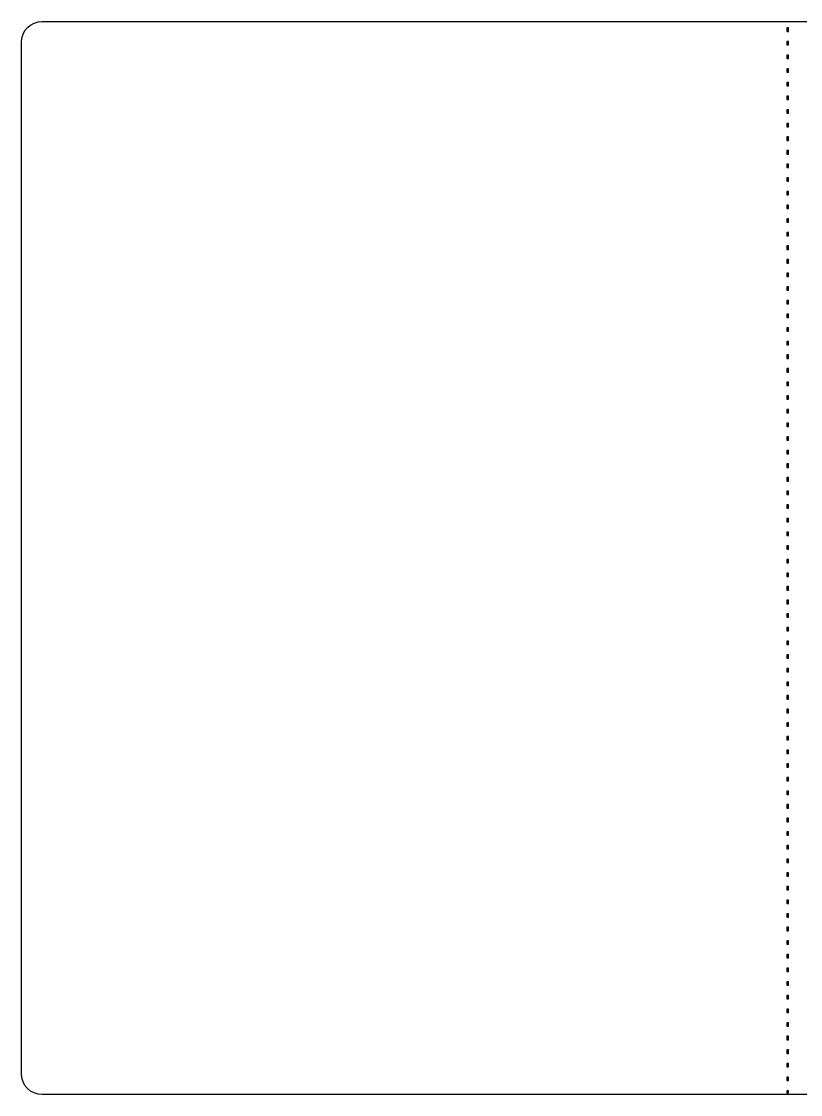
# Model space of a CAD drawing. Header units: centimetres. Extents: x -11.9 to 11.9, y -8.3 to 8.3.
# Drawn here: x -11.91 to 0.2, y -8.33 to 8.33 of the extents above; entities that cross this region are included whole.
import ezdxf

# ---------------------------------------------------------------- set-up
doc = ezdxf.new("R2010")
doc.units = ezdxf.units.CM
doc.header["$MEASUREMENT"] = 0
doc.layers.add('Layer 1', color=7, linetype='Continuous')

msp = doc.modelspace()

# ---------------------------------------------------------------- linework, layer by layer
at = {"layer": 'Layer 1', "color": 42, "lineweight": 25}
for points, knots in [([(-11.58379, 8.33438), (-11.76268, 8.33438), (-11.90625, 8.18998), (-11.90625, 8.01109), (-11.90625, 8.01109), (-11.90625, 8.01109), (-11.90625, -8.01191), (-11.90625, -8.01191), (-11.90625, -8.01191), (-11.90625, -8.1908), (-11.76268, -8.33437), (-11.58379, -8.33437), (-11.58379, -8.33437), (-11.58379, -8.33437), (11.58296, -8.33437), (11.58296, -8.33437), (11.58296, -8.33437), (11.76186, -8.33437), (11.90625, -8.19081), (11.90625, -8.01191), (11.90625, -8.01191), (11.90625, -8.01191), (11.90625, 8.01109), (11.90625, 8.01109), (11.90625, 8.01109), (11.90625, 8.18998), (11.76186, 8.33438), (11.58296, 8.33438), (11.58296, 8.33438), (11.58296, 8.33438), (-11.58379, 8.33438), (-11.58379, 8.33438)], [0, 0, 0, 0, 0.11111111, 0.11111111, 0.11111111, 0.11111111, 0.22222222, 0.22222222, 0.22222222, 0.22222222, 0.33333333, 0.33333333, 0.33333333, 0.33333333, 0.44444444, 0.44444444, 0.44444444, 0.44444444, 0.55555556, 0.55555556, 0.55555556, 0.55555556, 0.66666667, 0.66666667, 0.66666667, 0.66666667, 0.77777778, 0.77777778, 0.77777778, 0.77777778, 1, 1, 1, 1]), ([(-0.01323, 8.2335), (-0.01323, 8.2335), (0.01323, 8.2335), (0.01323, 8.2335), (0.01323, 8.2335), (0.01323, 8.2335), (0.01323, 8.18058), (0.01323, 8.18058), (0.01323, 8.18058), (0.01323, 8.18058), (-0.01323, 8.18058), (-0.01323, 8.18058), (-0.01323, 8.18058), (-0.01323, 8.18058), (-0.01323, 8.2335), (-0.01323, 8.2335)], [0, 0, 0, 0, 0.2, 0.2, 0.2, 0.2, 0.4, 0.4, 0.4, 0.4, 0.6, 0.6, 0.6, 0.6, 1, 1, 1, 1]), ([(-0.01323, 8.02184), (-0.01323, 8.02184), (0.01323, 8.02184), (0.01323, 8.02184), (0.01323, 8.02184), (0.01323, 8.02184), (0.01323, 7.96892), (0.01323, 7.96892), (0.01323, 7.96892), (0.01323, 7.96892), (-0.01323, 7.96892), (-0.01323, 7.96892), (-0.01323, 7.96892), (-0.01323, 7.96892), (-0.01323, 8.02184), (-0.01323, 8.02184)], [0, 0, 0, 0, 0.2, 0.2, 0.2, 0.2, 0.4, 0.4, 0.4, 0.4, 0.6, 0.6, 0.6, 0.6, 1, 1, 1, 1]), ([(-0.01323, 7.81017), (-0.01323, 7.81017), (0.01323, 7.81017), (0.01323, 7.81017), (0.01323, 7.81017), (0.01323, 7.81017), (0.01323, 7.75725), (0.01323, 7.75725), (0.01323, 7.75725), (0.01323, 7.75725), (-0.01323, 7.75725), (-0.01323, 7.75725), (-0.01323, 7.75725), (-0.01323, 7.75725), (-0.01323, 7.81017), (-0.01323, 7.81017)], [0, 0, 0, 0, 0.2, 0.2, 0.2, 0.2, 0.4, 0.4, 0.4, 0.4, 0.6, 0.6, 0.6, 0.6, 1, 1, 1, 1]), ([(-0.01323, 7.5985), (-0.01323, 7.5985), (0.01323, 7.5985), (0.01323, 7.5985), (0.01323, 7.5985), (0.01323, 7.5985), (0.01323, 7.54558), (0.01323, 7.54558), (0.01323, 7.54558), (0.01323, 7.54558), (-0.01323, 7.54558), (-0.01323, 7.54558), (-0.01323, 7.54558), (-0.01323, 7.54558), (-0.01323, 7.5985), (-0.01323, 7.5985)], [0, 0, 0, 0, 0.2, 0.2, 0.2, 0.2, 0.4, 0.4, 0.4, 0.4, 0.6, 0.6, 0.6, 0.6, 1, 1, 1, 1]), ([(-0.01323, 7.38684), (-0.01323, 7.38684), (0.01323, 7.38684), (0.01323, 7.38684), (0.01323, 7.38684), (0.01323, 7.38684), (0.01323, 7.33392), (0.01323, 7.33392), (0.01323, 7.33392), (0.01323, 7.33392), (-0.01323, 7.33392), (-0.01323, 7.33392), (-0.01323, 7.33392), (-0.01323, 7.33392), (-0.01323, 7.38684), (-0.01323, 7.38684)], [0, 0, 0, 0, 0.2, 0.2, 0.2, 0.2, 0.4, 0.4, 0.4, 0.4, 0.6, 0.6, 0.6, 0.6, 1, 1, 1, 1]), ([(-0.01323, 7.17517), (-0.01323, 7.17517), (0.01323, 7.17517), (0.01323, 7.17517), (0.01323, 7.17517), (0.01323, 7.17517), (0.01323, 7.12225), (0.01323, 7.12225), (0.01323, 7.12225), (0.01323, 7.12225), (-0.01323, 7.12225), (-0.01323, 7.12225), (-0.01323, 7.12225), (-0.01323, 7.12225), (-0.01323, 7.17517), (-0.01323, 7.17517)], [0, 0, 0, 0, 0.2, 0.2, 0.2, 0.2, 0.4, 0.4, 0.4, 0.4, 0.6, 0.6, 0.6, 0.6, 1, 1, 1, 1]), ([(-0.01323, 6.9635), (-0.01323, 6.9635), (0.01323, 6.9635), (0.01323, 6.9635), (0.01323, 6.9635), (0.01323, 6.9635), (0.01323, 6.91058), (0.01323, 6.91058), (0.01323, 6.91058), (0.01323, 6.91058), (-0.01323, 6.91058), (-0.01323, 6.91058), (-0.01323, 6.91058), (-0.01323, 6.91058), (-0.01323, 6.9635), (-0.01323, 6.9635)], [0, 0, 0, 0, 0.2, 0.2, 0.2, 0.2, 0.4, 0.4, 0.4, 0.4, 0.6, 0.6, 0.6, 0.6, 1, 1, 1, 1]), ([(-0.01323, 6.75184), (-0.01323, 6.75184), (0.01323, 6.75184), (0.01323, 6.75184), (0.01323, 6.75184), (0.01323, 6.75184), (0.01323, 6.69892), (0.01323, 6.69892), (0.01323, 6.69892), (0.01323, 6.69892), (-0.01323, 6.69892), (-0.01323, 6.69892), (-0.01323, 6.69892), (-0.01323, 6.69892), (-0.01323, 6.75184), (-0.01323, 6.75184)], [0, 0, 0, 0, 0.2, 0.2, 0.2, 0.2, 0.4, 0.4, 0.4, 0.4, 0.6, 0.6, 0.6, 0.6, 1, 1, 1, 1]), ([(-0.01323, 6.54017), (-0.01323, 6.54017), (0.01323, 6.54017), (0.01323, 6.54017), (0.01323, 6.54017), (0.01323, 6.54017), (0.01323, 6.48725), (0.01323, 6.48725), (0.01323, 6.48725), (0.01323, 6.48725), (-0.01323, 6.48725), (-0.01323, 6.48725), (-0.01323, 6.48725), (-0.01323, 6.48725), (-0.01323, 6.54017), (-0.01323, 6.54017)], [0, 0, 0, 0, 0.2, 0.2, 0.2, 0.2, 0.4, 0.4, 0.4, 0.4, 0.6, 0.6, 0.6, 0.6, 1, 1, 1, 1]), ([(-0.01323, 6.3285), (-0.01323, 6.3285), (0.01323, 6.3285), (0.01323, 6.3285), (0.01323, 6.3285), (0.01323, 6.3285), (0.01323, 6.27558), (0.01323, 6.27558), (0.01323, 6.27558), (0.01323, 6.27558), (-0.01323, 6.27558), (-0.01323, 6.27558), (-0.01323, 6.27558), (-0.01323, 6.27558), (-0.01323, 6.3285), (-0.01323, 6.3285)], [0, 0, 0, 0, 0.2, 0.2, 0.2, 0.2, 0.4, 0.4, 0.4, 0.4, 0.6, 0.6, 0.6, 0.6, 1, 1, 1, 1]), ([(-0.01323, 6.11684), (-0.01323, 6.11684), (0.01323, 6.11684), (0.01323, 6.11684), (0.01323, 6.11684), (0.01323, 6.11684), (0.01323, 6.06392), (0.01323, 6.06392), (0.01323, 6.06392), (0.01323, 6.06392), (-0.01323, 6.06392), (-0.01323, 6.06392), (-0.01323, 6.06392), (-0.01323, 6.06392), (-0.01323, 6.11684), (-0.01323, 6.11684)], [0, 0, 0, 0, 0.2, 0.2, 0.2, 0.2, 0.4, 0.4, 0.4, 0.4, 0.6, 0.6, 0.6, 0.6, 1, 1, 1, 1]), ([(-0.01323, 5.90517), (-0.01323, 5.90517), (0.01323, 5.90517), (0.01323, 5.90517), (0.01323, 5.90517), (0.01323, 5.90517), (0.01323, 5.85225), (0.01323, 5.85225), (0.01323, 5.85225), (0.01323, 5.85225), (-0.01323, 5.85225), (-0.01323, 5.85225), (-0.01323, 5.85225), (-0.01323, 5.85225), (-0.01323, 5.90517), (-0.01323, 5.90517)], [0, 0, 0, 0, 0.2, 0.2, 0.2, 0.2, 0.4, 0.4, 0.4, 0.4, 0.6, 0.6, 0.6, 0.6, 1, 1, 1, 1]), ([(-0.01323, 5.6935), (-0.01323, 5.6935), (0.01323, 5.6935), (0.01323, 5.6935), (0.01323, 5.6935), (0.01323, 5.6935), (0.01323, 5.64058), (0.01323, 5.64058), (0.01323, 5.64058), (0.01323, 5.64058), (-0.01323, 5.64058), (-0.01323, 5.64058), (-0.01323, 5.64058), (-0.01323, 5.64058), (-0.01323, 5.6935), (-0.01323, 5.6935)], [0, 0, 0, 0, 0.2, 0.2, 0.2, 0.2, 0.4, 0.4, 0.4, 0.4, 0.6, 0.6, 0.6, 0.6, 1, 1, 1, 1]), ([(-0.01323, 5.48184), (-0.01323, 5.48184), (0.01323, 5.48184), (0.01323, 5.48184), (0.01323, 5.48184), (0.01323, 5.48184), (0.01323, 5.42892), (0.01323, 5.42892), (0.01323, 5.42892), (0.01323, 5.42892), (-0.01323, 5.42892), (-0.01323, 5.42892), (-0.01323, 5.42892), (-0.01323, 5.42892), (-0.01323, 5.48184), (-0.01323, 5.48184)], [0, 0, 0, 0, 0.2, 0.2, 0.2, 0.2, 0.4, 0.4, 0.4, 0.4, 0.6, 0.6, 0.6, 0.6, 1, 1, 1, 1]), ([(-0.01323, 5.27017), (-0.01323, 5.27017), (0.01323, 5.27017), (0.01323, 5.27017), (0.01323, 5.27017), (0.01323, 5.27017), (0.01323, 5.21725), (0.01323, 5.21725), (0.01323, 5.21725), (0.01323, 5.21725), (-0.01323, 5.21725), (-0.01323, 5.21725), (-0.01323, 5.21725), (-0.01323, 5.21725), (-0.01323, 5.27017), (-0.01323, 5.27017)], [0, 0, 0, 0, 0.2, 0.2, 0.2, 0.2, 0.4, 0.4, 0.4, 0.4, 0.6, 0.6, 0.6, 0.6, 1, 1, 1, 1]), ([(-0.01323, 5.0585), (-0.01323, 5.0585), (0.01323, 5.0585), (0.01323, 5.0585), (0.01323, 5.0585), (0.01323, 5.0585), (0.01323, 5.00558), (0.01323, 5.00558), (0.01323, 5.00558), (0.01323, 5.00558), (-0.01323, 5.00558), (-0.01323, 5.00558), (-0.01323, 5.00558), (-0.01323, 5.00558), (-0.01323, 5.0585), (-0.01323, 5.0585)], [0, 0, 0, 0, 0.2, 0.2, 0.2, 0.2, 0.4, 0.4, 0.4, 0.4, 0.6, 0.6, 0.6, 0.6, 1, 1, 1, 1]), ([(-0.01323, 4.84684), (-0.01323, 4.84684), (0.01323, 4.84684), (0.01323, 4.84684), (0.01323, 4.84684), (0.01323, 4.84684), (0.01323, 4.79392), (0.01323, 4.79392), (0.01323, 4.79392), (0.01323, 4.79392), (-0.01323, 4.79392), (-0.01323, 4.79392), (-0.01323, 4.79392), (-0.01323, 4.79392), (-0.01323, 4.84684), (-0.01323, 4.84684)], [0, 0, 0, 0, 0.2, 0.2, 0.2, 0.2, 0.4, 0.4, 0.4, 0.4, 0.6, 0.6, 0.6, 0.6, 1, 1, 1, 1]), ([(-0.01323, 4.63517), (-0.01323, 4.63517), (0.01323, 4.63517), (0.01323, 4.63517), (0.01323, 4.63517), (0.01323, 4.63517), (0.01323, 4.58225), (0.01323, 4.58225), (0.01323, 4.58225), (0.01323, 4.58225), (-0.01323, 4.58225), (-0.01323, 4.58225), (-0.01323, 4.58225), (-0.01323, 4.58225), (-0.01323, 4.63517), (-0.01323, 4.63517)], [0, 0, 0, 0, 0.2, 0.2, 0.2, 0.2, 0.4, 0.4, 0.4, 0.4, 0.6, 0.6, 0.6, 0.6, 1, 1, 1, 1]), ([(-0.01323, 4.4235), (-0.01323, 4.4235), (0.01323, 4.4235), (0.01323, 4.4235), (0.01323, 4.4235), (0.01323, 4.4235), (0.01323, 4.37058), (0.01323, 4.37058), (0.01323, 4.37058), (0.01323, 4.37058), (-0.01323, 4.37058), (-0.01323, 4.37058), (-0.01323, 4.37058), (-0.01323, 4.37058), (-0.01323, 4.4235), (-0.01323, 4.4235)], [0, 0, 0, 0, 0.2, 0.2, 0.2, 0.2, 0.4, 0.4, 0.4, 0.4, 0.6, 0.6, 0.6, 0.6, 1, 1, 1, 1]), ([(-0.01323, 4.21184), (-0.01323, 4.21184), (0.01323, 4.21184), (0.01323, 4.21184), (0.01323, 4.21184), (0.01323, 4.21184), (0.01323, 4.15892), (0.01323, 4.15892), (0.01323, 4.15892), (0.01323, 4.15892), (-0.01323, 4.15892), (-0.01323, 4.15892), (-0.01323, 4.15892), (-0.01323, 4.15892), (-0.01323, 4.21184), (-0.01323, 4.21184)], [0, 0, 0, 0, 0.2, 0.2, 0.2, 0.2, 0.4, 0.4, 0.4, 0.4, 0.6, 0.6, 0.6, 0.6, 1, 1, 1, 1]), ([(-0.01323, 4.00017), (-0.01323, 4.00017), (0.01323, 4.00017), (0.01323, 4.00017), (0.01323, 4.00017), (0.01323, 4.00017), (0.01323, 3.94725), (0.01323, 3.94725), (0.01323, 3.94725), (0.01323, 3.94725), (-0.01323, 3.94725), (-0.01323, 3.94725), (-0.01323, 3.94725), (-0.01323, 3.94725), (-0.01323, 4.00017), (-0.01323, 4.00017)], [0, 0, 0, 0, 0.2, 0.2, 0.2, 0.2, 0.4, 0.4, 0.4, 0.4, 0.6, 0.6, 0.6, 0.6, 1, 1, 1, 1]), ([(-0.01323, 3.7885), (-0.01323, 3.7885), (0.01323, 3.7885), (0.01323, 3.7885), (0.01323, 3.7885), (0.01323, 3.7885), (0.01323, 3.73558), (0.01323, 3.73558), (0.01323, 3.73558), (0.01323, 3.73558), (-0.01323, 3.73558), (-0.01323, 3.73558), (-0.01323, 3.73558), (-0.01323, 3.73558), (-0.01323, 3.7885), (-0.01323, 3.7885)], [0, 0, 0, 0, 0.2, 0.2, 0.2, 0.2, 0.4, 0.4, 0.4, 0.4, 0.6, 0.6, 0.6, 0.6, 1, 1, 1, 1]), ([(-0.01323, 3.57684), (-0.01323, 3.57684), (0.01323, 3.57684), (0.01323, 3.57684), (0.01323, 3.57684), (0.01323, 3.57684), (0.01323, 3.52392), (0.01323, 3.52392), (0.01323, 3.52392), (0.01323, 3.52392), (-0.01323, 3.52392), (-0.01323, 3.52392), (-0.01323, 3.52392), (-0.01323, 3.52392), (-0.01323, 3.57684), (-0.01323, 3.57684)], [0, 0, 0, 0, 0.2, 0.2, 0.2, 0.2, 0.4, 0.4, 0.4, 0.4, 0.6, 0.6, 0.6, 0.6, 1, 1, 1, 1]), ([(-0.01323, 3.36517), (-0.01323, 3.36517), (0.01323, 3.36517), (0.01323, 3.36517), (0.01323, 3.36517), (0.01323, 3.36517), (0.01323, 3.31225), (0.01323, 3.31225), (0.01323, 3.31225), (0.01323, 3.31225), (-0.01323, 3.31225), (-0.01323, 3.31225), (-0.01323, 3.31225), (-0.01323, 3.31225), (-0.01323, 3.36517), (-0.01323, 3.36517)], [0, 0, 0, 0, 0.2, 0.2, 0.2, 0.2, 0.4, 0.4, 0.4, 0.4, 0.6, 0.6, 0.6, 0.6, 1, 1, 1, 1]), ([(-0.01323, 3.1535), (-0.01323, 3.1535), (0.01323, 3.1535), (0.01323, 3.1535), (0.01323, 3.1535), (0.01323, 3.1535), (0.01323, 3.10058), (0.01323, 3.10058), (0.01323, 3.10058), (0.01323, 3.10058), (-0.01323, 3.10058), (-0.01323, 3.10058), (-0.01323, 3.10058), (-0.01323, 3.10058), (-0.01323, 3.1535), (-0.01323, 3.1535)], [0, 0, 0, 0, 0.2, 0.2, 0.2, 0.2, 0.4, 0.4, 0.4, 0.4, 0.6, 0.6, 0.6, 0.6, 1, 1, 1, 1]), ([(-0.01323, 2.94184), (-0.01323, 2.94184), (0.01323, 2.94184), (0.01323, 2.94184), (0.01323, 2.94184), (0.01323, 2.94184), (0.01323, 2.88892), (0.01323, 2.88892), (0.01323, 2.88892), (0.01323, 2.88892), (-0.01323, 2.88892), (-0.01323, 2.88892), (-0.01323, 2.88892), (-0.01323, 2.88892), (-0.01323, 2.94184), (-0.01323, 2.94184)], [0, 0, 0, 0, 0.2, 0.2, 0.2, 0.2, 0.4, 0.4, 0.4, 0.4, 0.6, 0.6, 0.6, 0.6, 1, 1, 1, 1]), ([(-0.01323, 2.73017), (-0.01323, 2.73017), (0.01323, 2.73017), (0.01323, 2.73017), (0.01323, 2.73017), (0.01323, 2.73017), (0.01323, 2.67725), (0.01323, 2.67725), (0.01323, 2.67725), (0.01323, 2.67725), (-0.01323, 2.67725), (-0.01323, 2.67725), (-0.01323, 2.67725), (-0.01323, 2.67725), (-0.01323, 2.73017), (-0.01323, 2.73017)], [0, 0, 0, 0, 0.2, 0.2, 0.2, 0.2, 0.4, 0.4, 0.4, 0.4, 0.6, 0.6, 0.6, 0.6, 1, 1, 1, 1]), ([(-0.01323, 2.5185), (-0.01323, 2.5185), (0.01323, 2.5185), (0.01323, 2.5185), (0.01323, 2.5185), (0.01323, 2.5185), (0.01323, 2.46558), (0.01323, 2.46558), (0.01323, 2.46558), (0.01323, 2.46558), (-0.01323, 2.46558), (-0.01323, 2.46558), (-0.01323, 2.46558), (-0.01323, 2.46558), (-0.01323, 2.5185), (-0.01323, 2.5185)], [0, 0, 0, 0, 0.2, 0.2, 0.2, 0.2, 0.4, 0.4, 0.4, 0.4, 0.6, 0.6, 0.6, 0.6, 1, 1, 1, 1]), ([(-0.01323, 2.30684), (-0.01323, 2.30684), (0.01323, 2.30684), (0.01323, 2.30684), (0.01323, 2.30684), (0.01323, 2.30684), (0.01323, 2.25392), (0.01323, 2.25392), (0.01323, 2.25392), (0.01323, 2.25392), (-0.01323, 2.25392), (-0.01323, 2.25392), (-0.01323, 2.25392), (-0.01323, 2.25392), (-0.01323, 2.30684), (-0.01323, 2.30684)], [0, 0, 0, 0, 0.2, 0.2, 0.2, 0.2, 0.4, 0.4, 0.4, 0.4, 0.6, 0.6, 0.6, 0.6, 1, 1, 1, 1]), ([(-0.01323, 2.09517), (-0.01323, 2.09517), (0.01323, 2.09517), (0.01323, 2.09517), (0.01323, 2.09517), (0.01323, 2.09517), (0.01323, 2.04225), (0.01323, 2.04225), (0.01323, 2.04225), (0.01323, 2.04225), (-0.01323, 2.04225), (-0.01323, 2.04225), (-0.01323, 2.04225), (-0.01323, 2.04225), (-0.01323, 2.09517), (-0.01323, 2.09517)], [0, 0, 0, 0, 0.2, 0.2, 0.2, 0.2, 0.4, 0.4, 0.4, 0.4, 0.6, 0.6, 0.6, 0.6, 1, 1, 1, 1]), ([(-0.01323, 1.8835), (-0.01323, 1.8835), (0.01323, 1.8835), (0.01323, 1.8835), (0.01323, 1.8835), (0.01323, 1.8835), (0.01323, 1.83058), (0.01323, 1.83058), (0.01323, 1.83058), (0.01323, 1.83058), (-0.01323, 1.83058), (-0.01323, 1.83058), (-0.01323, 1.83058), (-0.01323, 1.83058), (-0.01323, 1.8835), (-0.01323, 1.8835)], [0, 0, 0, 0, 0.2, 0.2, 0.2, 0.2, 0.4, 0.4, 0.4, 0.4, 0.6, 0.6, 0.6, 0.6, 1, 1, 1, 1]), ([(-0.01323, 1.67184), (-0.01323, 1.67184), (0.01323, 1.67184), (0.01323, 1.67184), (0.01323, 1.67184), (0.01323, 1.67184), (0.01323, 1.61892), (0.01323, 1.61892), (0.01323, 1.61892), (0.01323, 1.61892), (-0.01323, 1.61892), (-0.01323, 1.61892), (-0.01323, 1.61892), (-0.01323, 1.61892), (-0.01323, 1.67184), (-0.01323, 1.67184)], [0, 0, 0, 0, 0.2, 0.2, 0.2, 0.2, 0.4, 0.4, 0.4, 0.4, 0.6, 0.6, 0.6, 0.6, 1, 1, 1, 1]), ([(-0.01323, 1.46017), (-0.01323, 1.46017), (0.01323, 1.46017), (0.01323, 1.46017), (0.01323, 1.46017), (0.01323, 1.46017), (0.01323, 1.40725), (0.01323, 1.40725), (0.01323, 1.40725), (0.01323, 1.40725), (-0.01323, 1.40725), (-0.01323, 1.40725), (-0.01323, 1.40725), (-0.01323, 1.40725), (-0.01323, 1.46017), (-0.01323, 1.46017)], [0, 0, 0, 0, 0.2, 0.2, 0.2, 0.2, 0.4, 0.4, 0.4, 0.4, 0.6, 0.6, 0.6, 0.6, 1, 1, 1, 1]), ([(-0.01323, 1.2485), (-0.01323, 1.2485), (0.01323, 1.2485), (0.01323, 1.2485), (0.01323, 1.2485), (0.01323, 1.2485), (0.01323, 1.19558), (0.01323, 1.19558), (0.01323, 1.19558), (0.01323, 1.19558), (-0.01323, 1.19558), (-0.01323, 1.19558), (-0.01323, 1.19558), (-0.01323, 1.19558), (-0.01323, 1.2485), (-0.01323, 1.2485)], [0, 0, 0, 0, 0.2, 0.2, 0.2, 0.2, 0.4, 0.4, 0.4, 0.4, 0.6, 0.6, 0.6, 0.6, 1, 1, 1, 1]), ([(-0.01323, 1.03684), (-0.01323, 1.03684), (0.01323, 1.03684), (0.01323, 1.03684), (0.01323, 1.03684), (0.01323, 1.03684), (0.01323, 0.98392), (0.01323, 0.98392), (0.01323, 0.98392), (0.01323, 0.98392), (-0.01323, 0.98392), (-0.01323, 0.98392), (-0.01323, 0.98392), (-0.01323, 0.98392), (-0.01323, 1.03684), (-0.01323, 1.03684)], [0, 0, 0, 0, 0.2, 0.2, 0.2, 0.2, 0.4, 0.4, 0.4, 0.4, 0.6, 0.6, 0.6, 0.6, 1, 1, 1, 1]), ([(-0.01323, 0.82517), (-0.01323, 0.82517), (0.01323, 0.82517), (0.01323, 0.82517), (0.01323, 0.82517), (0.01323, 0.82517), (0.01323, 0.77225), (0.01323, 0.77225), (0.01323, 0.77225), (0.01323, 0.77225), (-0.01323, 0.77225), (-0.01323, 0.77225), (-0.01323, 0.77225), (-0.01323, 0.77225), (-0.01323, 0.82517), (-0.01323, 0.82517)], [0, 0, 0, 0, 0.2, 0.2, 0.2, 0.2, 0.4, 0.4, 0.4, 0.4, 0.6, 0.6, 0.6, 0.6, 1, 1, 1, 1]), ([(-0.01323, 0.6135), (-0.01323, 0.6135), (0.01323, 0.6135), (0.01323, 0.6135), (0.01323, 0.6135), (0.01323, 0.6135), (0.01323, 0.56058), (0.01323, 0.56058), (0.01323, 0.56058), (0.01323, 0.56058), (-0.01323, 0.56058), (-0.01323, 0.56058), (-0.01323, 0.56058), (-0.01323, 0.56058), (-0.01323, 0.6135), (-0.01323, 0.6135)], [0, 0, 0, 0, 0.2, 0.2, 0.2, 0.2, 0.4, 0.4, 0.4, 0.4, 0.6, 0.6, 0.6, 0.6, 1, 1, 1, 1]), ([(-0.01323, 0.40184), (-0.01323, 0.40184), (0.01323, 0.40184), (0.01323, 0.40184), (0.01323, 0.40184), (0.01323, 0.40184), (0.01323, 0.34892), (0.01323, 0.34892), (0.01323, 0.34892), (0.01323, 0.34892), (-0.01323, 0.34892), (-0.01323, 0.34892), (-0.01323, 0.34892), (-0.01323, 0.34892), (-0.01323, 0.40184), (-0.01323, 0.40184)], [0, 0, 0, 0, 0.2, 0.2, 0.2, 0.2, 0.4, 0.4, 0.4, 0.4, 0.6, 0.6, 0.6, 0.6, 1, 1, 1, 1]), ([(-0.01323, 0.19017), (-0.01323, 0.19017), (0.01323, 0.19017), (0.01323, 0.19017), (0.01323, 0.19017), (0.01323, 0.19017), (0.01323, 0.13725), (0.01323, 0.13725), (0.01323, 0.13725), (0.01323, 0.13725), (-0.01323, 0.13725), (-0.01323, 0.13725), (-0.01323, 0.13725), (-0.01323, 0.13725), (-0.01323, 0.19017), (-0.01323, 0.19017)], [0, 0, 0, 0, 0.2, 0.2, 0.2, 0.2, 0.4, 0.4, 0.4, 0.4, 0.6, 0.6, 0.6, 0.6, 1, 1, 1, 1]), ([(-0.01323, -0.0215), (-0.01323, -0.0215), (0.01323, -0.0215), (0.01323, -0.0215), (0.01323, -0.0215), (0.01323, -0.0215), (0.01323, -0.07442), (0.01323, -0.07442), (0.01323, -0.07442), (0.01323, -0.07442), (-0.01323, -0.07442), (-0.01323, -0.07442), (-0.01323, -0.07442), (-0.01323, -0.07442), (-0.01323, -0.0215), (-0.01323, -0.0215)], [0, 0, 0, 0, 0.2, 0.2, 0.2, 0.2, 0.4, 0.4, 0.4, 0.4, 0.6, 0.6, 0.6, 0.6, 1, 1, 1, 1]), ([(-0.01323, -0.23316), (-0.01323, -0.23316), (0.01323, -0.23316), (0.01323, -0.23316), (0.01323, -0.23316), (0.01323, -0.23316), (0.01323, -0.28608), (0.01323, -0.28608), (0.01323, -0.28608), (0.01323, -0.28608), (-0.01323, -0.28608), (-0.01323, -0.28608), (-0.01323, -0.28608), (-0.01323, -0.28608), (-0.01323, -0.23316), (-0.01323, -0.23316)], [0, 0, 0, 0, 0.2, 0.2, 0.2, 0.2, 0.4, 0.4, 0.4, 0.4, 0.6, 0.6, 0.6, 0.6, 1, 1, 1, 1]), ([(-0.01323, -0.44483), (-0.01323, -0.44483), (0.01323, -0.44483), (0.01323, -0.44483), (0.01323, -0.44483), (0.01323, -0.44483), (0.01323, -0.49775), (0.01323, -0.49775), (0.01323, -0.49775), (0.01323, -0.49775), (-0.01323, -0.49775), (-0.01323, -0.49775), (-0.01323, -0.49775), (-0.01323, -0.49775), (-0.01323, -0.44483), (-0.01323, -0.44483)], [0, 0, 0, 0, 0.2, 0.2, 0.2, 0.2, 0.4, 0.4, 0.4, 0.4, 0.6, 0.6, 0.6, 0.6, 1, 1, 1, 1]), ([(-0.01323, -0.6565), (-0.01323, -0.6565), (0.01323, -0.6565), (0.01323, -0.6565), (0.01323, -0.6565), (0.01323, -0.6565), (0.01323, -0.70942), (0.01323, -0.70942), (0.01323, -0.70942), (0.01323, -0.70942), (-0.01323, -0.70942), (-0.01323, -0.70942), (-0.01323, -0.70942), (-0.01323, -0.70942), (-0.01323, -0.6565), (-0.01323, -0.6565)], [0, 0, 0, 0, 0.2, 0.2, 0.2, 0.2, 0.4, 0.4, 0.4, 0.4, 0.6, 0.6, 0.6, 0.6, 1, 1, 1, 1]), ([(-0.01323, -0.86816), (-0.01323, -0.86816), (0.01323, -0.86816), (0.01323, -0.86816), (0.01323, -0.86816), (0.01323, -0.86816), (0.01323, -0.92108), (0.01323, -0.92108), (0.01323, -0.92108), (0.01323, -0.92108), (-0.01323, -0.92108), (-0.01323, -0.92108), (-0.01323, -0.92108), (-0.01323, -0.92108), (-0.01323, -0.86816), (-0.01323, -0.86816)], [0, 0, 0, 0, 0.2, 0.2, 0.2, 0.2, 0.4, 0.4, 0.4, 0.4, 0.6, 0.6, 0.6, 0.6, 1, 1, 1, 1]), ([(-0.01323, -1.07983), (-0.01323, -1.07983), (0.01323, -1.07983), (0.01323, -1.07983), (0.01323, -1.07983), (0.01323, -1.07983), (0.01323, -1.13275), (0.01323, -1.13275), (0.01323, -1.13275), (0.01323, -1.13275), (-0.01323, -1.13275), (-0.01323, -1.13275), (-0.01323, -1.13275), (-0.01323, -1.13275), (-0.01323, -1.07983), (-0.01323, -1.07983)], [0, 0, 0, 0, 0.2, 0.2, 0.2, 0.2, 0.4, 0.4, 0.4, 0.4, 0.6, 0.6, 0.6, 0.6, 1, 1, 1, 1]), ([(-0.01323, -1.2915), (-0.01323, -1.2915), (0.01323, -1.2915), (0.01323, -1.2915), (0.01323, -1.2915), (0.01323, -1.2915), (0.01323, -1.34442), (0.01323, -1.34442), (0.01323, -1.34442), (0.01323, -1.34442), (-0.01323, -1.34442), (-0.01323, -1.34442), (-0.01323, -1.34442), (-0.01323, -1.34442), (-0.01323, -1.2915), (-0.01323, -1.2915)], [0, 0, 0, 0, 0.2, 0.2, 0.2, 0.2, 0.4, 0.4, 0.4, 0.4, 0.6, 0.6, 0.6, 0.6, 1, 1, 1, 1]), ([(-0.01323, -1.50316), (-0.01323, -1.50316), (0.01323, -1.50316), (0.01323, -1.50316), (0.01323, -1.50316), (0.01323, -1.50316), (0.01323, -1.55608), (0.01323, -1.55608), (0.01323, -1.55608), (0.01323, -1.55608), (-0.01323, -1.55608), (-0.01323, -1.55608), (-0.01323, -1.55608), (-0.01323, -1.55608), (-0.01323, -1.50316), (-0.01323, -1.50316)], [0, 0, 0, 0, 0.2, 0.2, 0.2, 0.2, 0.4, 0.4, 0.4, 0.4, 0.6, 0.6, 0.6, 0.6, 1, 1, 1, 1]), ([(-0.01323, -1.71483), (-0.01323, -1.71483), (0.01323, -1.71483), (0.01323, -1.71483), (0.01323, -1.71483), (0.01323, -1.71483), (0.01323, -1.76775), (0.01323, -1.76775), (0.01323, -1.76775), (0.01323, -1.76775), (-0.01323, -1.76775), (-0.01323, -1.76775), (-0.01323, -1.76775), (-0.01323, -1.76775), (-0.01323, -1.71483), (-0.01323, -1.71483)], [0, 0, 0, 0, 0.2, 0.2, 0.2, 0.2, 0.4, 0.4, 0.4, 0.4, 0.6, 0.6, 0.6, 0.6, 1, 1, 1, 1]), ([(-0.01323, -1.9265), (-0.01323, -1.9265), (0.01323, -1.9265), (0.01323, -1.9265), (0.01323, -1.9265), (0.01323, -1.9265), (0.01323, -1.97942), (0.01323, -1.97942), (0.01323, -1.97942), (0.01323, -1.97942), (-0.01323, -1.97942), (-0.01323, -1.97942), (-0.01323, -1.97942), (-0.01323, -1.97942), (-0.01323, -1.9265), (-0.01323, -1.9265)], [0, 0, 0, 0, 0.2, 0.2, 0.2, 0.2, 0.4, 0.4, 0.4, 0.4, 0.6, 0.6, 0.6, 0.6, 1, 1, 1, 1]), ([(-0.01323, -2.13816), (-0.01323, -2.13816), (0.01323, -2.13816), (0.01323, -2.13816), (0.01323, -2.13816), (0.01323, -2.13816), (0.01323, -2.19108), (0.01323, -2.19108), (0.01323, -2.19108), (0.01323, -2.19108), (-0.01323, -2.19108), (-0.01323, -2.19108), (-0.01323, -2.19108), (-0.01323, -2.19108), (-0.01323, -2.13816), (-0.01323, -2.13816)], [0, 0, 0, 0, 0.2, 0.2, 0.2, 0.2, 0.4, 0.4, 0.4, 0.4, 0.6, 0.6, 0.6, 0.6, 1, 1, 1, 1]), ([(-0.01323, -2.34983), (-0.01323, -2.34983), (0.01323, -2.34983), (0.01323, -2.34983), (0.01323, -2.34983), (0.01323, -2.34983), (0.01323, -2.40275), (0.01323, -2.40275), (0.01323, -2.40275), (0.01323, -2.40275), (-0.01323, -2.40275), (-0.01323, -2.40275), (-0.01323, -2.40275), (-0.01323, -2.40275), (-0.01323, -2.34983), (-0.01323, -2.34983)], [0, 0, 0, 0, 0.2, 0.2, 0.2, 0.2, 0.4, 0.4, 0.4, 0.4, 0.6, 0.6, 0.6, 0.6, 1, 1, 1, 1]), ([(-0.01323, -2.5615), (-0.01323, -2.5615), (0.01323, -2.5615), (0.01323, -2.5615), (0.01323, -2.5615), (0.01323, -2.5615), (0.01323, -2.61442), (0.01323, -2.61442), (0.01323, -2.61442), (0.01323, -2.61442), (-0.01323, -2.61442), (-0.01323, -2.61442), (-0.01323, -2.61442), (-0.01323, -2.61442), (-0.01323, -2.5615), (-0.01323, -2.5615)], [0, 0, 0, 0, 0.2, 0.2, 0.2, 0.2, 0.4, 0.4, 0.4, 0.4, 0.6, 0.6, 0.6, 0.6, 1, 1, 1, 1]), ([(-0.01323, -2.77316), (-0.01323, -2.77316), (0.01323, -2.77316), (0.01323, -2.77316), (0.01323, -2.77316), (0.01323, -2.77316), (0.01323, -2.82608), (0.01323, -2.82608), (0.01323, -2.82608), (0.01323, -2.82608), (-0.01323, -2.82608), (-0.01323, -2.82608), (-0.01323, -2.82608), (-0.01323, -2.82608), (-0.01323, -2.77316), (-0.01323, -2.77316)], [0, 0, 0, 0, 0.2, 0.2, 0.2, 0.2, 0.4, 0.4, 0.4, 0.4, 0.6, 0.6, 0.6, 0.6, 1, 1, 1, 1]), ([(-0.01323, -2.98483), (-0.01323, -2.98483), (0.01323, -2.98483), (0.01323, -2.98483), (0.01323, -2.98483), (0.01323, -2.98483), (0.01323, -3.03775), (0.01323, -3.03775), (0.01323, -3.03775), (0.01323, -3.03775), (-0.01323, -3.03775), (-0.01323, -3.03775), (-0.01323, -3.03775), (-0.01323, -3.03775), (-0.01323, -2.98483), (-0.01323, -2.98483)], [0, 0, 0, 0, 0.2, 0.2, 0.2, 0.2, 0.4, 0.4, 0.4, 0.4, 0.6, 0.6, 0.6, 0.6, 1, 1, 1, 1]), ([(-0.01323, -3.1965), (-0.01323, -3.1965), (0.01323, -3.1965), (0.01323, -3.1965), (0.01323, -3.1965), (0.01323, -3.1965), (0.01323, -3.24942), (0.01323, -3.24942), (0.01323, -3.24942), (0.01323, -3.24942), (-0.01323, -3.24942), (-0.01323, -3.24942), (-0.01323, -3.24942), (-0.01323, -3.24942), (-0.01323, -3.1965), (-0.01323, -3.1965)], [0, 0, 0, 0, 0.2, 0.2, 0.2, 0.2, 0.4, 0.4, 0.4, 0.4, 0.6, 0.6, 0.6, 0.6, 1, 1, 1, 1]), ([(-0.01323, -3.40816), (-0.01323, -3.40816), (0.01323, -3.40816), (0.01323, -3.40816), (0.01323, -3.40816), (0.01323, -3.40816), (0.01323, -3.46108), (0.01323, -3.46108), (0.01323, -3.46108), (0.01323, -3.46108), (-0.01323, -3.46108), (-0.01323, -3.46108), (-0.01323, -3.46108), (-0.01323, -3.46108), (-0.01323, -3.40816), (-0.01323, -3.40816)], [0, 0, 0, 0, 0.2, 0.2, 0.2, 0.2, 0.4, 0.4, 0.4, 0.4, 0.6, 0.6, 0.6, 0.6, 1, 1, 1, 1]), ([(-0.01323, -3.61983), (-0.01323, -3.61983), (0.01323, -3.61983), (0.01323, -3.61983), (0.01323, -3.61983), (0.01323, -3.61983), (0.01323, -3.67275), (0.01323, -3.67275), (0.01323, -3.67275), (0.01323, -3.67275), (-0.01323, -3.67275), (-0.01323, -3.67275), (-0.01323, -3.67275), (-0.01323, -3.67275), (-0.01323, -3.61983), (-0.01323, -3.61983)], [0, 0, 0, 0, 0.2, 0.2, 0.2, 0.2, 0.4, 0.4, 0.4, 0.4, 0.6, 0.6, 0.6, 0.6, 1, 1, 1, 1]), ([(-0.01323, -3.8315), (-0.01323, -3.8315), (0.01323, -3.8315), (0.01323, -3.8315), (0.01323, -3.8315), (0.01323, -3.8315), (0.01323, -3.88442), (0.01323, -3.88442), (0.01323, -3.88442), (0.01323, -3.88442), (-0.01323, -3.88442), (-0.01323, -3.88442), (-0.01323, -3.88442), (-0.01323, -3.88442), (-0.01323, -3.8315), (-0.01323, -3.8315)], [0, 0, 0, 0, 0.2, 0.2, 0.2, 0.2, 0.4, 0.4, 0.4, 0.4, 0.6, 0.6, 0.6, 0.6, 1, 1, 1, 1]), ([(-0.01323, -4.04316), (-0.01323, -4.04316), (0.01323, -4.04316), (0.01323, -4.04316), (0.01323, -4.04316), (0.01323, -4.04316), (0.01323, -4.09608), (0.01323, -4.09608), (0.01323, -4.09608), (0.01323, -4.09608), (-0.01323, -4.09608), (-0.01323, -4.09608), (-0.01323, -4.09608), (-0.01323, -4.09608), (-0.01323, -4.04316), (-0.01323, -4.04316)], [0, 0, 0, 0, 0.2, 0.2, 0.2, 0.2, 0.4, 0.4, 0.4, 0.4, 0.6, 0.6, 0.6, 0.6, 1, 1, 1, 1]), ([(-0.01323, -4.25483), (-0.01323, -4.25483), (0.01323, -4.25483), (0.01323, -4.25483), (0.01323, -4.25483), (0.01323, -4.25483), (0.01323, -4.30775), (0.01323, -4.30775), (0.01323, -4.30775), (0.01323, -4.30775), (-0.01323, -4.30775), (-0.01323, -4.30775), (-0.01323, -4.30775), (-0.01323, -4.30775), (-0.01323, -4.25483), (-0.01323, -4.25483)], [0, 0, 0, 0, 0.2, 0.2, 0.2, 0.2, 0.4, 0.4, 0.4, 0.4, 0.6, 0.6, 0.6, 0.6, 1, 1, 1, 1]), ([(-0.01323, -4.4665), (-0.01323, -4.4665), (0.01323, -4.4665), (0.01323, -4.4665), (0.01323, -4.4665), (0.01323, -4.4665), (0.01323, -4.51942), (0.01323, -4.51942), (0.01323, -4.51942), (0.01323, -4.51942), (-0.01323, -4.51942), (-0.01323, -4.51942), (-0.01323, -4.51942), (-0.01323, -4.51942), (-0.01323, -4.4665), (-0.01323, -4.4665)], [0, 0, 0, 0, 0.2, 0.2, 0.2, 0.2, 0.4, 0.4, 0.4, 0.4, 0.6, 0.6, 0.6, 0.6, 1, 1, 1, 1]), ([(-0.01323, -4.67816), (-0.01323, -4.67816), (0.01323, -4.67816), (0.01323, -4.67816), (0.01323, -4.67816), (0.01323, -4.67816), (0.01323, -4.73108), (0.01323, -4.73108), (0.01323, -4.73108), (0.01323, -4.73108), (-0.01323, -4.73108), (-0.01323, -4.73108), (-0.01323, -4.73108), (-0.01323, -4.73108), (-0.01323, -4.67816), (-0.01323, -4.67816)], [0, 0, 0, 0, 0.2, 0.2, 0.2, 0.2, 0.4, 0.4, 0.4, 0.4, 0.6, 0.6, 0.6, 0.6, 1, 1, 1, 1]), ([(-0.01323, -4.88983), (-0.01323, -4.88983), (0.01323, -4.88983), (0.01323, -4.88983), (0.01323, -4.88983), (0.01323, -4.88983), (0.01323, -4.94275), (0.01323, -4.94275), (0.01323, -4.94275), (0.01323, -4.94275), (-0.01323, -4.94275), (-0.01323, -4.94275), (-0.01323, -4.94275), (-0.01323, -4.94275), (-0.01323, -4.88983), (-0.01323, -4.88983)], [0, 0, 0, 0, 0.2, 0.2, 0.2, 0.2, 0.4, 0.4, 0.4, 0.4, 0.6, 0.6, 0.6, 0.6, 1, 1, 1, 1]), ([(-0.01323, -5.1015), (-0.01323, -5.1015), (0.01323, -5.1015), (0.01323, -5.1015), (0.01323, -5.1015), (0.01323, -5.1015), (0.01323, -5.15442), (0.01323, -5.15442), (0.01323, -5.15442), (0.01323, -5.15442), (-0.01323, -5.15442), (-0.01323, -5.15442), (-0.01323, -5.15442), (-0.01323, -5.15442), (-0.01323, -5.1015), (-0.01323, -5.1015)], [0, 0, 0, 0, 0.2, 0.2, 0.2, 0.2, 0.4, 0.4, 0.4, 0.4, 0.6, 0.6, 0.6, 0.6, 1, 1, 1, 1]), ([(-0.01323, -5.31316), (-0.01323, -5.31316), (0.01323, -5.31316), (0.01323, -5.31316), (0.01323, -5.31316), (0.01323, -5.31316), (0.01323, -5.36608), (0.01323, -5.36608), (0.01323, -5.36608), (0.01323, -5.36608), (-0.01323, -5.36608), (-0.01323, -5.36608), (-0.01323, -5.36608), (-0.01323, -5.36608), (-0.01323, -5.31316), (-0.01323, -5.31316)], [0, 0, 0, 0, 0.2, 0.2, 0.2, 0.2, 0.4, 0.4, 0.4, 0.4, 0.6, 0.6, 0.6, 0.6, 1, 1, 1, 1]), ([(-0.01323, -5.52483), (-0.01323, -5.52483), (0.01323, -5.52483), (0.01323, -5.52483), (0.01323, -5.52483), (0.01323, -5.52483), (0.01323, -5.57775), (0.01323, -5.57775), (0.01323, -5.57775), (0.01323, -5.57775), (-0.01323, -5.57775), (-0.01323, -5.57775), (-0.01323, -5.57775), (-0.01323, -5.57775), (-0.01323, -5.52483), (-0.01323, -5.52483)], [0, 0, 0, 0, 0.2, 0.2, 0.2, 0.2, 0.4, 0.4, 0.4, 0.4, 0.6, 0.6, 0.6, 0.6, 1, 1, 1, 1]), ([(-0.01323, -5.7365), (-0.01323, -5.7365), (0.01323, -5.7365), (0.01323, -5.7365), (0.01323, -5.7365), (0.01323, -5.7365), (0.01323, -5.78942), (0.01323, -5.78942), (0.01323, -5.78942), (0.01323, -5.78942), (-0.01323, -5.78942), (-0.01323, -5.78942), (-0.01323, -5.78942), (-0.01323, -5.78942), (-0.01323, -5.7365), (-0.01323, -5.7365)], [0, 0, 0, 0, 0.2, 0.2, 0.2, 0.2, 0.4, 0.4, 0.4, 0.4, 0.6, 0.6, 0.6, 0.6, 1, 1, 1, 1]), ([(-0.01323, -5.94816), (-0.01323, -5.94816), (0.01323, -5.94816), (0.01323, -5.94816), (0.01323, -5.94816), (0.01323, -5.94816), (0.01323, -6.00108), (0.01323, -6.00108), (0.01323, -6.00108), (0.01323, -6.00108), (-0.01323, -6.00108), (-0.01323, -6.00108), (-0.01323, -6.00108), (-0.01323, -6.00108), (-0.01323, -5.94816), (-0.01323, -5.94816)], [0, 0, 0, 0, 0.2, 0.2, 0.2, 0.2, 0.4, 0.4, 0.4, 0.4, 0.6, 0.6, 0.6, 0.6, 1, 1, 1, 1]), ([(-0.01323, -6.15983), (-0.01323, -6.15983), (0.01323, -6.15983), (0.01323, -6.15983), (0.01323, -6.15983), (0.01323, -6.15983), (0.01323, -6.21275), (0.01323, -6.21275), (0.01323, -6.21275), (0.01323, -6.21275), (-0.01323, -6.21275), (-0.01323, -6.21275), (-0.01323, -6.21275), (-0.01323, -6.21275), (-0.01323, -6.15983), (-0.01323, -6.15983)], [0, 0, 0, 0, 0.2, 0.2, 0.2, 0.2, 0.4, 0.4, 0.4, 0.4, 0.6, 0.6, 0.6, 0.6, 1, 1, 1, 1]), ([(-0.01323, -6.3715), (-0.01323, -6.3715), (0.01323, -6.3715), (0.01323, -6.3715), (0.01323, -6.3715), (0.01323, -6.3715), (0.01323, -6.42442), (0.01323, -6.42442), (0.01323, -6.42442), (0.01323, -6.42442), (-0.01323, -6.42442), (-0.01323, -6.42442), (-0.01323, -6.42442), (-0.01323, -6.42442), (-0.01323, -6.3715), (-0.01323, -6.3715)], [0, 0, 0, 0, 0.2, 0.2, 0.2, 0.2, 0.4, 0.4, 0.4, 0.4, 0.6, 0.6, 0.6, 0.6, 1, 1, 1, 1]), ([(-0.01323, -6.58316), (-0.01323, -6.58316), (0.01323, -6.58316), (0.01323, -6.58316), (0.01323, -6.58316), (0.01323, -6.58316), (0.01323, -6.63608), (0.01323, -6.63608), (0.01323, -6.63608), (0.01323, -6.63608), (-0.01323, -6.63608), (-0.01323, -6.63608), (-0.01323, -6.63608), (-0.01323, -6.63608), (-0.01323, -6.58316), (-0.01323, -6.58316)], [0, 0, 0, 0, 0.2, 0.2, 0.2, 0.2, 0.4, 0.4, 0.4, 0.4, 0.6, 0.6, 0.6, 0.6, 1, 1, 1, 1]), ([(-0.01323, -6.79483), (-0.01323, -6.79483), (0.01323, -6.79483), (0.01323, -6.79483), (0.01323, -6.79483), (0.01323, -6.79483), (0.01323, -6.84775), (0.01323, -6.84775), (0.01323, -6.84775), (0.01323, -6.84775), (-0.01323, -6.84775), (-0.01323, -6.84775), (-0.01323, -6.84775), (-0.01323, -6.84775), (-0.01323, -6.79483), (-0.01323, -6.79483)], [0, 0, 0, 0, 0.2, 0.2, 0.2, 0.2, 0.4, 0.4, 0.4, 0.4, 0.6, 0.6, 0.6, 0.6, 1, 1, 1, 1]), ([(-0.01323, -7.0065), (-0.01323, -7.0065), (0.01323, -7.0065), (0.01323, -7.0065), (0.01323, -7.0065), (0.01323, -7.0065), (0.01323, -7.05942), (0.01323, -7.05942), (0.01323, -7.05942), (0.01323, -7.05942), (-0.01323, -7.05942), (-0.01323, -7.05942), (-0.01323, -7.05942), (-0.01323, -7.05942), (-0.01323, -7.0065), (-0.01323, -7.0065)], [0, 0, 0, 0, 0.2, 0.2, 0.2, 0.2, 0.4, 0.4, 0.4, 0.4, 0.6, 0.6, 0.6, 0.6, 1, 1, 1, 1]), ([(-0.01323, -7.21816), (-0.01323, -7.21816), (0.01323, -7.21816), (0.01323, -7.21816), (0.01323, -7.21816), (0.01323, -7.21816), (0.01323, -7.27108), (0.01323, -7.27108), (0.01323, -7.27108), (0.01323, -7.27108), (-0.01323, -7.27108), (-0.01323, -7.27108), (-0.01323, -7.27108), (-0.01323, -7.27108), (-0.01323, -7.21816), (-0.01323, -7.21816)], [0, 0, 0, 0, 0.2, 0.2, 0.2, 0.2, 0.4, 0.4, 0.4, 0.4, 0.6, 0.6, 0.6, 0.6, 1, 1, 1, 1]), ([(-0.01323, -7.42983), (-0.01323, -7.42983), (0.01323, -7.42983), (0.01323, -7.42983), (0.01323, -7.42983), (0.01323, -7.42983), (0.01323, -7.48275), (0.01323, -7.48275), (0.01323, -7.48275), (0.01323, -7.48275), (-0.01323, -7.48275), (-0.01323, -7.48275), (-0.01323, -7.48275), (-0.01323, -7.48275), (-0.01323, -7.42983), (-0.01323, -7.42983)], [0, 0, 0, 0, 0.2, 0.2, 0.2, 0.2, 0.4, 0.4, 0.4, 0.4, 0.6, 0.6, 0.6, 0.6, 1, 1, 1, 1]), ([(-0.01323, -7.6415), (-0.01323, -7.6415), (0.01323, -7.6415), (0.01323, -7.6415), (0.01323, -7.6415), (0.01323, -7.6415), (0.01323, -7.69442), (0.01323, -7.69442), (0.01323, -7.69442), (0.01323, -7.69442), (-0.01323, -7.69442), (-0.01323, -7.69442), (-0.01323, -7.69442), (-0.01323, -7.69442), (-0.01323, -7.6415), (-0.01323, -7.6415)], [0, 0, 0, 0, 0.2, 0.2, 0.2, 0.2, 0.4, 0.4, 0.4, 0.4, 0.6, 0.6, 0.6, 0.6, 1, 1, 1, 1]), ([(-0.01323, -7.85316), (-0.01323, -7.85316), (0.01323, -7.85316), (0.01323, -7.85316), (0.01323, -7.85316), (0.01323, -7.85316), (0.01323, -7.90608), (0.01323, -7.90608), (0.01323, -7.90608), (0.01323, -7.90608), (-0.01323, -7.90608), (-0.01323, -7.90608), (-0.01323, -7.90608), (-0.01323, -7.90608), (-0.01323, -7.85316), (-0.01323, -7.85316)], [0, 0, 0, 0, 0.2, 0.2, 0.2, 0.2, 0.4, 0.4, 0.4, 0.4, 0.6, 0.6, 0.6, 0.6, 1, 1, 1, 1]), ([(-0.01323, -8.06483), (-0.01323, -8.06483), (0.01323, -8.06483), (0.01323, -8.06483), (0.01323, -8.06483), (0.01323, -8.06483), (0.01323, -8.11775), (0.01323, -8.11775), (0.01323, -8.11775), (0.01323, -8.11775), (-0.01323, -8.11775), (-0.01323, -8.11775), (-0.01323, -8.11775), (-0.01323, -8.11775), (-0.01323, -8.06483), (-0.01323, -8.06483)], [0, 0, 0, 0, 0.2, 0.2, 0.2, 0.2, 0.4, 0.4, 0.4, 0.4, 0.6, 0.6, 0.6, 0.6, 1, 1, 1, 1]), ([(-0.01323, -8.2765), (-0.01323, -8.2765), (0.01323, -8.2765), (0.01323, -8.2765), (0.01323, -8.2765), (0.01323, -8.2765), (0.01323, -8.30544), (0.01323, -8.30544), (0.01323, -8.30544), (0.01323, -8.30544), (-0.01323, -8.30544), (-0.01323, -8.30544), (-0.01323, -8.30544), (-0.01323, -8.30544), (-0.01323, -8.2765), (-0.01323, -8.2765)], [0, 0, 0, 0, 0.2, 0.2, 0.2, 0.2, 0.4, 0.4, 0.4, 0.4, 0.6, 0.6, 0.6, 0.6, 1, 1, 1, 1])]:
    msp.add_open_spline(points, degree=3, knots=knots, dxfattribs=at)

doc.saveas('drawing.dxf')
